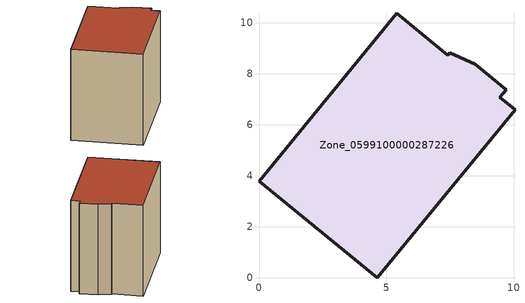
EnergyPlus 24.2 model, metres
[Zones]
Zone_0599100000287226
 floor ground (C_G): 7.42,8.73 7.5,8.82 8.48,8.37 9.7,7.38 9.45,7.07 10.05,6.58 4.64,0 0,3.79 5.4,10.37 z0
 wall outside (C_F): 0,3.79 4.64,0 10.05,6.58 9.45,7.07 9.7,7.38 8.48,8.37 7.5,8.82 7.42,8.73 5.4,10.37 0,3.79 z0:8.17
 roof outside (C_R): 7.5,8.82 7.42,8.73 5.4,10.37 0,3.79 4.64,0 10.05,6.58 9.45,7.07 9.7,7.38 8.48,8.37 z8.17
[BUILDING]
Pand.0599100000287226: North Axis=0; Terrain=City; Loads Convergence Tolerance Value=0.04; Temperature Convergence Tolerance Value=0.4; Solar Distribution=FullExterior; Maximum Number of Warmup Days=25; Minimum Number of Warmup Days=1
[Site:Location]
Rotterdam.The.Hague.AP_ZH_NLD Design_Conditions: Latitude=51.96; Longitude=4.45; Time Zone=1; Elevation=-4.5
[SITE:GROUNDTEMPERATURE:BUILDINGSURFACE]
18, 18, 18, 18, 18, 18, 18, 18, 18, 18, 18, 18
[MATERIAL] Thermal Absorptance=0.9; Solar Absorptance=0.7; Visible Absorptance=0.7
Name | Roughness | Thickness | Conductivity | Density | Specific Heat
G.TI.1946-1964 | MediumSmooth | 0.15 | 1 | 540 | 1210
F.TI.1946-1964 | Rough | 0.3 | 0.857143 | 1920 | 840
R.TI.1946-1964 | MediumRough | 0.2 | 0.277778 | 1500 | 1000
[CONSTRUCTION]
C_G: G.TI.1946-1964
C_F: F.TI.1946-1964
C_R: R.TI.1946-1964
[ZONE]
Zone_0599100000287226: Type=1; Multiplier=1; Ceiling Height=Autocalculate; Volume=Autocalculate; Floor Area=autocalculate; Part of Total Floor Area=Yes
[ZONEINFILTRATION:DESIGNFLOWRATE]
Infil_Zone_0599100000287226: Zone or ZoneList or Space or SpaceList=Zone_0599100000287226; Schedule=AlwaysOn; Design Flow Rate Calculation Method=Flow/Area; Flow Rate per Floor Area=0.003; Constant Term Coefficient=1; Temperature Term Coefficient=0; Velocity Term Coefficient=0; Velocity Squared Term Coefficient=0
[HVACTEMPLATE:ZONE:IDEALLOADSAIRSYSTEM]
Zone_0599100000287226: Maximum Heating Supply Air Temperature=50; Minimum Cooling Supply Air Temperature=13; Maximum Heating Supply Air Humidity Ratio=0.0156; Minimum Cooling Supply Air Humidity Ratio=0.0077; Heating Limit=NoLimit; Cooling Limit=NoLimit; Dehumidification Control Type=ConstantSensibleHeatRatio; Cooling Sensible Heat Ratio=0.7; Dehumidification Setpoint=60; Humidification Control Type=None; Humidification Setpoint=30; Outdoor Air Method=None; Outdoor Air Flow Rate per Person=0.00944; Outdoor Air Flow Rate per Zone Floor Area=0; Outdoor Air Flow Rate per Zone=0; Demand Controlled Ventilation Type=None; Outdoor Air Economizer Type=NoEconomizer; Heat Recovery Type=None; Sensible Heat Recovery Effectiveness=0.7; Latent Heat Recovery Effectiveness=0.65
[ZONECONTROL:THERMOSTAT]
ThermostatControl_Zone_0599100000287226: Zone or ZoneList=Zone_0599100000287226; Control Type Schedule=DualSetpointControlType; Control 1=Thermostat_Zone_0599100000287226; Temperature Difference Between Cutout And Setpoint=0
[THERMOSTATSETPOINT:DUALSETPOINT]
Thermostat_Zone_0599100000287226: Heating Setpoint Temperature Schedule=HeatingSetpoint_Zone_0599100000287226; Cooling Setpoint Temperature Schedule=CoolingSetpoint_Zone_0599100000287226
[SCHEDULE:COMPACT]
HeatingSetpoint_Zone_0599100000287226: Through: 12/31, For: AllDays, Until: 24:00, 21
CoolingSetpoint_Zone_0599100000287226: Through: 12/31, For: AllDays, Until: 24:00, 24
DualSetpointControlType: Through: 12/31, For: AllDays, Until: 24:00, 4
AlwaysOn: Through: 12/31, For: AllDays, Until: 24:00, 1
